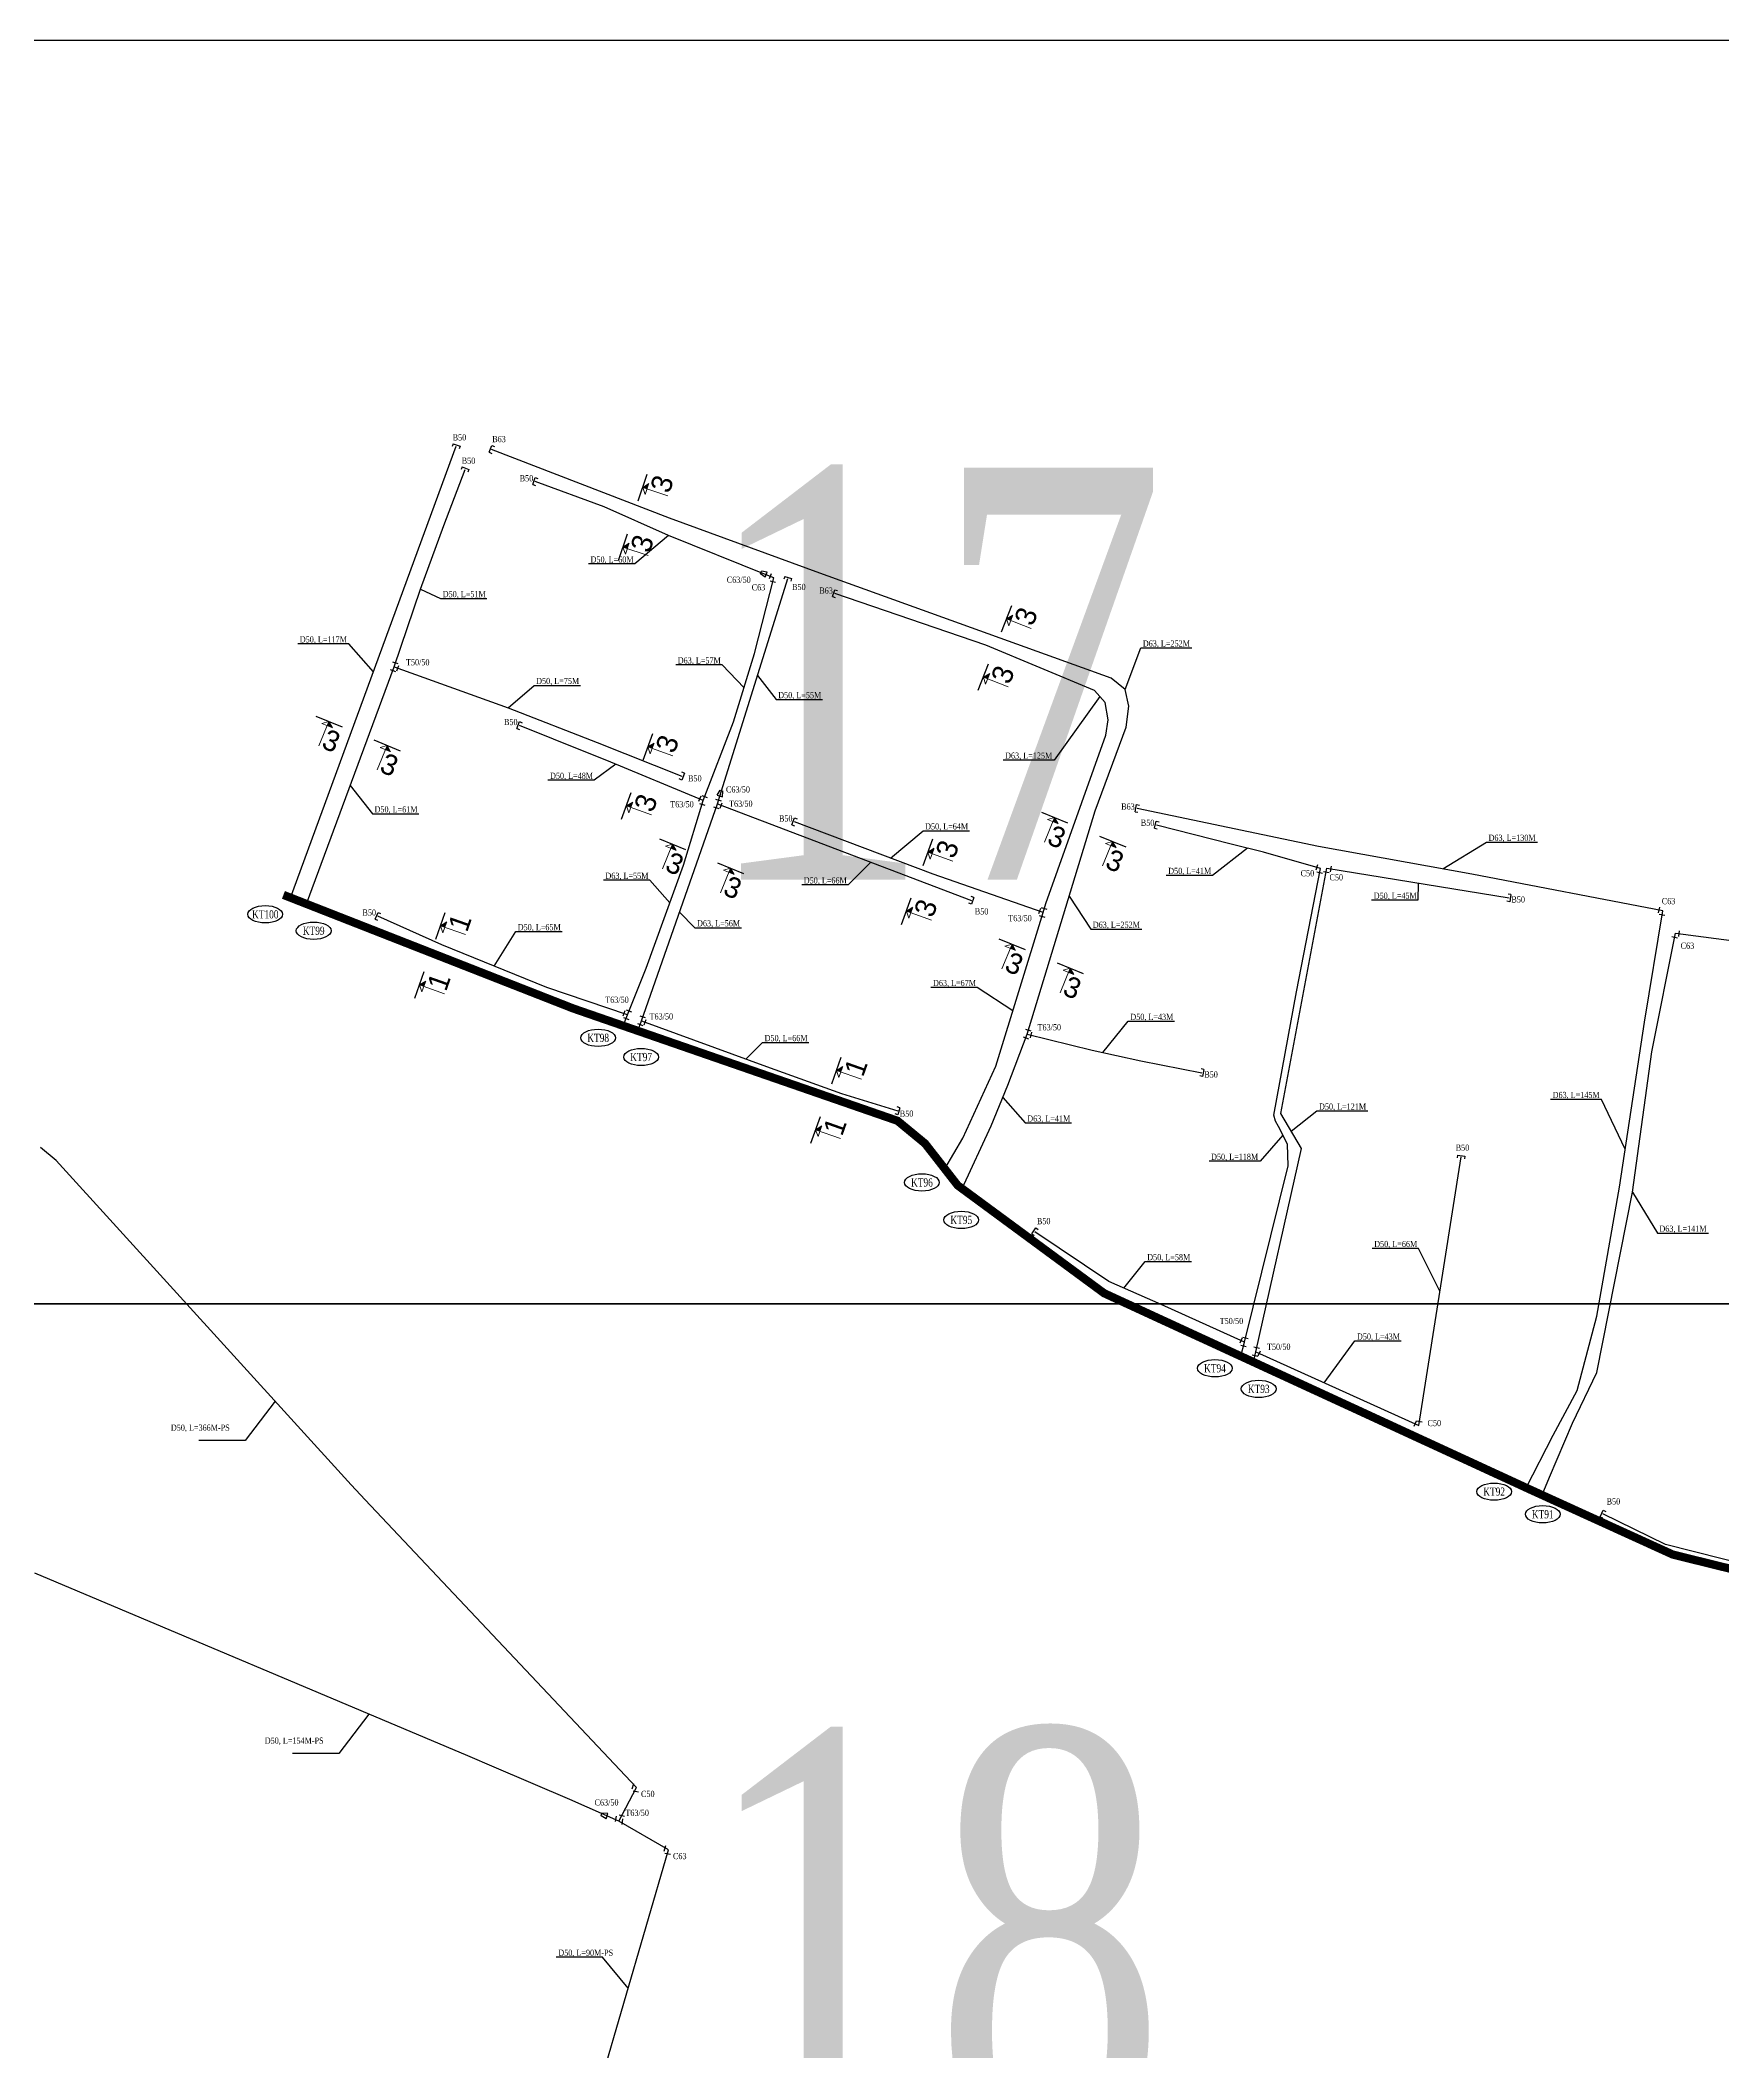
# Model space of a CAD drawing. Extents: x 549410 to 552487, y 2340860 to 2344743.
# Drawn here: x 549641.4 to 550049.8, y 2342212.1 to 2342700.2 of the extents above; entities that cross this region are included whole.
import ezdxf
from ezdxf.enums import TextEntityAlignment as Align

# ---------------------------------------------------------------- set-up
doc = ezdxf.new("R2010")
doc.units = 0
doc.header["$MEASUREMENT"] = 0
doc.linetypes.add('DASHED', pattern=[0.75, 0.5, -0.25])
for name, color, linetype in [('110', 5, 'DASHED'), ('50', 2, 'Continuous'), ('63', 1, 'Continuous'), ('ten dai khoi thuy', 210, 'Continuous'), ('Text D-L', 7, 'Continuous'), ('Text phu kien', 2, 'Continuous')]:
    doc.layers.add(name, color=color, linetype=linetype)
doc.layers.add('MC', color=7, linetype='Continuous', lineweight=13)
doc.styles.add('HH', font='VHHELS.TTF')
doc.styles.add('style1', font='VHTIME.TTF', dxfattribs={"width": 0.75})
doc.styles.add('Text', font='vntimeh.shx', dxfattribs={"width": 0.75, "bigfont": 'vn.shx'})
doc.styles.add('TextNode', font='vntimeh1.shx', dxfattribs={"width": 0.7, "bigfont": 'vn.shx'})

# ---------------------------------------------------------------- blocks, each defined once
blk = doc.blocks.new('pt')
at = {"color": 3, "linetype": 'Continuous'}
blk.add_line((0.96, -0.69), (0.96, 0.69), dxfattribs=at)
blk = doc.blocks.new('bit')
at = {"color": 3, "linetype": 'Continuous'}
for points in [[(-0.3, -0.88), (-0.3, 0.88)], [(-0.3, 0.88), (0.39, 0.88)], [(-0.3, -0.88), (0.39, -0.88)]]:
    blk.add_lwpolyline(points, dxfattribs=at)
blk = doc.blocks.new('con')
at = {"color": 3, "linetype": 'Continuous'}
for points in [[(0, 0.67), (0, -0.67)], [(0, 0.67), (1.39, 0.34)], [(1.39, 0.34), (1.39, -0.34)], [(0, -0.67), (1.39, -0.34)]]:
    blk.add_lwpolyline(points, dxfattribs=at)
blk = doc.blocks.new('Daudai')
at = {"layer": 'ten dai khoi thuy', "color": 3}
blk.add_circle((0, 0), 0.75, dxfattribs=at)
blk = doc.blocks.new('Mc3-3')
at = {"layer": 'MC'}
for points in [[(-6.69, -0.88), (-8.09, 0.22), (-8.09, -0.88)], [(8.55, -0.88), (7.15, 0.22), (7.15, -0.88)]]:
    blk.add_hatch(color=256, dxfattribs=at).paths.add_polyline_path(points)
at = {"layer": '63'}
for points in [[(-11.53, 0.22), (-4.66, 0.22)], [(3.72, 0.22), (10.59, 0.22)]]:
    blk.add_lwpolyline(points, dxfattribs=at)
at = {"layer": 'MC'}
for p, q in [((-8.09, 0.22), (-9.49, -0.89)), ((-8.09, 0.22), (-8.08, -6.22)), ((-8.09, 0.22), (-6.69, -0.88)), ((7.15, 0.22), (5.76, -0.89)), ((7.15, 0.22), (7.17, -6.22)), ((7.15, 0.22), (8.55, -0.88)), ((-9.49, -0.89), (-6.88, -0.88)), ((5.76, -0.89), (8.36, -0.88))]:
    blk.add_line(p, q, dxfattribs=at)
at = {"style": 'HH'}
for p in [(-7.62, -6.41), (7.62, -6.41)]:
    blk.add_text('3', height=5, rotation=0.112, dxfattribs=at).set_placement(p)
blk = doc.blocks.new('Mc1-1')
at = {"layer": 'MC'}
for points in [[(-7.04, -0.89), (-8.44, 0.21), (-8.43, -0.89)], [(8.21, -0.89), (6.81, 0.21), (6.81, -0.89)]]:
    blk.add_hatch(color=256, dxfattribs=at).paths.add_polyline_path(points)
at = {"layer": '63'}
for points in [[(-11.87, 0.21), (-5, 0.21)], [(3.37, 0.21), (10.24, 0.21)]]:
    blk.add_lwpolyline(points, dxfattribs=at)
at = {"layer": 'MC'}
for p, q in [((-8.44, 0.21), (-9.83, -0.9)), ((-8.44, 0.21), (-8.42, -6.23)), ((-8.44, 0.21), (-7.04, -0.89)), ((6.81, 0.21), (5.41, -0.9)), ((6.81, 0.21), (6.82, -6.23)), ((6.81, 0.21), (8.21, -0.89)), ((-9.83, -0.9), (-7.23, -0.89)), ((5.41, -0.9), (8.01, -0.89))]:
    blk.add_line(p, q, dxfattribs=at)
at = {"style": 'HH'}
for p in [(-7.97, -6.42), (7.27, -6.42)]:
    blk.add_text('1', height=5, rotation=0.112, dxfattribs=at).set_placement(p)

msp = doc.modelspace()

# ---------------------------------------------------------------- linework, layer by layer
at = {"layer": '110', "color": 4, "ltscale": 10, "const_width": 2}
msp.add_lwpolyline([(550494.67, 2342283.87), (550311.75, 2342299.67), (550159.74, 2342307.45), (550138.38, 2342310.44), (550088.53, 2342320.17), (550037.71, 2342332.71), (550003.58, 2342348.25), (549899.65, 2342396.13), (549864.1, 2342422.3), (549856.19, 2342432.45), (549849.48, 2342437.98), (549770.76, 2342465.24), (549700.42, 2342492.8)], dxfattribs=at)
at = {"layer": '50'}
for points in [[(549702.15, 2342492.12), (549742.37, 2342601.71)], [(549727.29, 2342548.16), (549733.72, 2342567.03), (549739.33, 2342582.46), (549744.54, 2342596.06)], [(549817.61, 2342570.49), (549793.89, 2342579.99), (549778.28, 2342586.94), (549761.53, 2342593.13)], [(549806.38, 2342516.77), (549822.86, 2342569.54)], [(549706.01, 2342490.61), (549727.29, 2342548.16)], [(549727.29, 2342548.16), (549754.94, 2342538.21), (549776.61, 2342529.74), (549797.17, 2342521.6)], [(549802.35, 2342515.73), (549778.95, 2342525.44), (549774.2, 2342527.3), (549757.69, 2342533.91)], [(549805.79, 2342514.86), (549867.45, 2342491.47)], [(549884.86, 2342488.55), (549858.17, 2342497.84), (549824.46, 2342510.55)], [(549952.14, 2342499.18), (549938.37, 2342503.16), (549930.47, 2342505.1), (549912.38, 2342509.74)], [(549933.72, 2342384.29), (549944.33, 2342427.06), (549944.15, 2342432.32), (549941.94, 2342436.63), (549941.24, 2342437.86), (549940.88, 2342439.31), (549946.32, 2342469.27), (549952.14, 2342499.18)], [(549936.46, 2342381.94), (549947.59, 2342431.22), (549942.51, 2342439.72), (549953.75, 2342499.27)], [(549953.75, 2342499.27), (549997.94, 2342492.05)], [(549783.98, 2342463.7), (549764.38, 2342470.29), (549738.86, 2342480.69), (549723.3, 2342487.6)], [(549787.35, 2342462.27), (549817.68, 2342451.12), (549835.88, 2342444.62), (549849.54, 2342440.39)], [(549880.99, 2342459.01), (549896.72, 2342455.14), (549908.52, 2342452.53), (549923.4, 2342449.65)], [(549976.01, 2342364.04), (549986.29, 2342429.24)], [(549933.72, 2342384.29), (549913.49, 2342393.37), (549900.81, 2342398.95), (549882.82, 2342411.07)], [(549932.87, 2342380.83), (549933.72, 2342384.29)], [(549935.9, 2342379.44), (549936.46, 2342381.94)], [(549936.46, 2342381.94), (549976.01, 2342364.04)], [(550081.26, 2342324.73), (550063.43, 2342328.2), (550035.96, 2342335.17), (550020.68, 2342342.57)]]:
    msp.add_lwpolyline(points, dxfattribs=at)
at = {"layer": '63', "color": 6}
for points in [[(549880.99, 2342459.01), (549897.51, 2342513.19), (549904.96, 2342533.53), (549905.62, 2342538.6), (549904.74, 2342542.67), (549901.32, 2342545.43), (549830.65, 2342570.86), (549794.18, 2342584.18), (549750.95, 2342600.91)], [(549802.35, 2342515.73), (549809.67, 2342534.78), (549814.79, 2342551.34), (549819.47, 2342569.75)], [(549819.47, 2342569.75), (549817.61, 2342570.49)], [(549884.86, 2342488.55), (549885.53, 2342490.72), (549900.07, 2342531.59), (549900.6, 2342535.29), (549899.9, 2342539.47), (549897.35, 2342542.38), (549870.91, 2342553.38), (549834.28, 2342565.92)], [(549783.98, 2342463.7), (549788.51, 2342474.98), (549797.52, 2342500), (549802.35, 2342515.73)], [(549787.35, 2342462.27), (549805.79, 2342514.86)], [(549805.79, 2342514.86), (549806.38, 2342516.77)], [(550035.24, 2342488.97), (549988.9, 2342497.82), (549951.65, 2342504.57), (549907.65, 2342513.79)], [(549860.99, 2342426.29), (549865.31, 2342433.79), (549873.38, 2342451.23), (549884.86, 2342488.55)], [(550002.1, 2342348.93), (550008.62, 2342361.69), (550014.44, 2342372.54), (550019.22, 2342390.53), (550024.73, 2342421.85), (550030.86, 2342461.95), (550035.24, 2342488.97)], [(550006, 2342347.23), (550007.8, 2342351.49), (550013.34, 2342364.61), (550019.22, 2342376.89), (550027.89, 2342420.63), (550032.62, 2342454.68), (550038.31, 2342483.49)], [(550038.31, 2342483.49), (550055, 2342481.34), (550080.27, 2342474.89), (550113.93, 2342467.07), (550157.02, 2342455.2)], [(549782.91, 2342461.03), (549783.98, 2342463.7)], [(549786.48, 2342459.8), (549787.35, 2342462.27)], [(549865.15, 2342421.53), (549872.25, 2342436.79), (549876.24, 2342446.6), (549880.99, 2342459.01)]]:
    msp.add_lwpolyline(points, dxfattribs=at)
at = {"layer": '63'}
for points in [[(549793.89, 2342261.09), (549781.85, 2342268), (549786.13, 2342276.19), (549720.27, 2342346.03), (549716.84, 2342349.67), (549645.29, 2342428.32), (549641.42, 2342431.47)], [(549781.85, 2342268), (549769.96, 2342273.25), (549751.58, 2342281.14), (549745.15, 2342283.9), (549640.11, 2342328.22)], [(549766.78, 2342168.01), (549793.89, 2342261.09)]]:
    msp.add_lwpolyline(points, dxfattribs=at)
at = {"layer": 'DEFPOINTS'}
for points in [[(550095.68, 2342393.53), (549620.65, 2342393.53), (549620.65, 2342700.2), (550095.68, 2342700.2)], [(550095.68, 2342086.86), (549620.65, 2342086.86), (549620.65, 2342393.53), (550095.68, 2342393.53)]]:
    msp.add_lwpolyline(points, close=True, dxfattribs=at)
at = {"layer": 'ten dai khoi thuy', "color": 3, "linetype": 'ByBlock'}
for centre in [(549696.01, 2342488.09), (549707.77, 2342484.1), (549776.82, 2342458.11), (549787.25, 2342453.46), (549855.42, 2342423.01), (549864.97, 2342413.92), (549926.55, 2342377.92), (549937.17, 2342372.92), (549994.32, 2342347.98), (550006.12, 2342342.5)]:
    msp.add_ellipse(centre, major_axis=(-4.22, 0), ratio=0.497929, dxfattribs=at)
at = {"layer": 'Text D-L', "color": 9}
for points in [[(549793.89, 2342579.99), (549785.73, 2342573.11), (549774.48, 2342573.11)], [(549733.72, 2342567.03), (549738.59, 2342564.71), (549749.84, 2342564.71)], [(549722.26, 2342546.92), (549716.27, 2342553.72), (549703.9, 2342553.72)], [(549904.74, 2342542.67), (549908.54, 2342552.73), (549920.91, 2342552.73)], [(549812.23, 2342543.06), (549806.9, 2342548.62), (549795.65, 2342548.62)], [(549754.94, 2342538.21), (549761.27, 2342543.63), (549772.52, 2342543.63)], [(549815.51, 2342546.01), (549820.03, 2342540.2), (549831.28, 2342540.2)], [(549898.62, 2342540.92), (549887.48, 2342525.52), (549875.11, 2342525.52)], [(549781.09, 2342524.55), (549775.89, 2342520.62), (549764.64, 2342520.62)], [(549716.65, 2342519.38), (549722.04, 2342512.49), (549733.29, 2342512.49)], [(549847.82, 2342501.74), (549855.69, 2342508.35), (549866.94, 2342508.35)], [(549934.42, 2342504.13), (549925.96, 2342497.54), (549914.71, 2342497.54)], [(549981.86, 2342499.1), (549992.46, 2342505.58), (550004.84, 2342505.58)], [(549843, 2342500.75), (549837.48, 2342495.24), (549826.23, 2342495.24)], [(549794.24, 2342490.88), (549789.34, 2342496.35), (549778.09, 2342496.35)], [(549975.85, 2342495.66), (549975.84, 2342491.52), (549964.59, 2342491.52)], [(549796.57, 2342488.57), (549800.33, 2342484.84), (549811.58, 2342484.84)], [(549891.2, 2342492.49), (549896.4, 2342484.46), (549908.77, 2342484.46)], [(549751.62, 2342475.49), (549756.8, 2342483.88), (549768.05, 2342483.88)], [(549877.51, 2342464.65), (549868.86, 2342470.34), (549857.61, 2342470.34)], [(549899.3, 2342454.57), (549905.51, 2342462.12), (549916.76, 2342462.12)], [(549812.64, 2342452.97), (549816.72, 2342456.97), (549827.97, 2342456.97)], [(549875.02, 2342443.6), (549880.49, 2342437.45), (549891.74, 2342437.45)], [(549945.05, 2342435.47), (549951.31, 2342440.36), (549963.69, 2342440.36)], [(550026.14, 2342431.06), (550020.39, 2342443.17), (550008.02, 2342443.17)], [(549943.04, 2342434.47), (549937.49, 2342428.16), (549925.11, 2342428.16)], [(550027.89, 2342420.63), (550033.95, 2342410.71), (550046.32, 2342410.71)], [(549981.15, 2342396.64), (549975.96, 2342407), (549964.71, 2342407)], [(549904.42, 2342397.36), (549909.61, 2342403.81), (549920.86, 2342403.81)], [(549953.1, 2342374.41), (549960.52, 2342384.55), (549971.77, 2342384.55)], [(549698.38, 2342369.96), (549691.11, 2342360.42), (549679.86, 2342360.42)], [(549721.17, 2342294.02), (549713.91, 2342284.48), (549702.66, 2342284.48)], [(549784.09, 2342227.46), (549777.9, 2342235.01), (549766.65, 2342235.01)]]:
    msp.add_lwpolyline(points, dxfattribs=at)

# ---------------------------------------------------------------- block references
at = {"layer": '50'}
for name, p, rotation in [('bit', (549742.37, 2342601.71), 249.843036306475), ('bit', (549750.95, 2342600.91), 338.846326845041), ('bit', (549744.54, 2342596.06), 249.0503148494082), ('bit', (549761.53, 2342593.13), 339.7221145106057), ('con', (549817.61, 2342570.49), 158.1861875518244), ('pt', (549819.47, 2342569.75), 158.1861875518244), ('pt', (549819.47, 2342569.75), 255.749168974786), ('bit', (549822.86, 2342569.54), 252.6592740161885), ('bit', (549834.28, 2342565.92), 341.1091556755887), ('pt', (549727.29, 2342548.16), 249.7099806245092), ('pt', (549727.29, 2342548.16), 71.18499990461574), ('pt', (549727.29, 2342548.16), 340.2034441953242), ('bit', (549757.69, 2342533.91), 338.1596802906524), ('bit', (549797.17, 2342521.6), 158.4111692828185), ('con', (549806.38, 2342516.77), 72.65942603826367), ('pt', (549802.35, 2342515.73), 157.4567869589863), ('pt', (549802.35, 2342515.73), 252.9335224585255), ('pt', (549802.35, 2342515.73), 68.98294865018164), ('pt', (549805.79, 2342514.86), 250.6761112873239), ('pt', (549805.79, 2342514.86), 72.65942603826367), ('pt', (549805.79, 2342514.86), 339.2302584133013), ('bit', (549907.65, 2342513.79), 348.1696308710731), ('bit', (549824.46, 2342510.55), 339.3344114790381), ('bit', (549912.38, 2342509.74), 345.5911501516305), ('pt', (549952.14, 2342499.18), 163.8788576586887), ('pt', (549952.14, 2342499.18), 258.9740627024934), ('pt', (549953.75, 2342499.27), 259.3067236421222), ('pt', (549953.75, 2342499.27), 350.7189380402536), ('bit', (549723.3, 2342487.6), 336.0358512149457), ('bit', (549867.45, 2342491.47), 159.2304104496576), ('pt', (549884.86, 2342488.55), 160.8208250258939), ('pt', (549884.86, 2342488.55), 72.90042726662622), ('bit', (549997.94, 2342492.05), 170.7190900808332), ('pt', (550035.24, 2342488.97), 169.1845241841392), ('pt', (549884.86, 2342488.55), 252.9002752144454), ('pt', (550035.24, 2342488.97), 260.7956687655349), ('pt', (550038.31, 2342483.49), 352.6782557805286), ('pt', (550038.31, 2342483.49), 258.8112644861444), ('pt', (549783.98, 2342463.7), 161.4229271889061), ('pt', (549783.98, 2342463.7), 68.13570820374575), ('pt', (549783.98, 2342463.7), 248.1355561496841), ('pt', (549787.35, 2342462.27), 250.6761112873239), ('pt', (549787.35, 2342462.27), 70.67626334427518), ('pt', (549787.35, 2342462.27), 339.8058390061316), ('pt', (549880.99, 2342459.01), 73.0489065013921), ('pt', (549880.99, 2342459.01), 346.192876828353), ('pt', (549880.99, 2342459.01), 249.0371067850669), ('bit', (549923.4, 2342449.65), 169.0554540620176), ('bit', (549849.54, 2342440.39), 162.7969271758953), ('bit', (549986.29, 2342429.24), 261.0406816921057), ('bit', (549882.82, 2342411.07), 326.0398653138886), ('pt', (549933.72, 2342384.29), 155.8255821759746), ('pt', (549933.72, 2342384.29), 256.0719419315914), ('pt', (549933.72, 2342384.29), 76.07209398311568), ('pt', (549936.46, 2342381.94), 257.2756545496101), ('pt', (549936.46, 2342381.94), 77.27580658578445), ('pt', (549936.46, 2342381.94), 335.6488798949084), ('pt', (549976.01, 2342364.04), 155.6490319150228), ('pt', (549976.01, 2342364.04), 81.040833729363), ('bit', (550020.68, 2342342.57), 334.1572439448194), ('pt', (549786.13, 2342276.19), 164.5276846877565), ('pt', (549786.13, 2342276.19), 260.3228045353976), ('con', (549778.98, 2342269.27), 164.5276846877565), ('pt', (549782.02, 2342268.41), 168.9867854694242), ('pt', (549782.8, 2342270.35), 257.0392013020921), ('pt', (549781.8, 2342268.03), 352.1862909826583), ('pt', (549793.89, 2342261.09), 164.5276846877565), ('pt', (549793.89, 2342261.09), 260.3228045353976)]:
    msp.add_blockref(name, p, dxfattribs=dict(at, rotation=rotation))
at = {"layer": '63'}
for name, p, rotation in [('Mc3-3', (549785.6, 2342584.8), 71.6135317815976), ('Mc3-3', (549873.53, 2342553.08), 68.2801680544616), ('Mc3-3', (549718.88, 2342531.61), 337.5983833101872), ('Mc3-3', (549786.67, 2342521.91), 69.98220245698009), ('Mc3-3', (549895.01, 2342508.3), 337.5983833101872), ('Mc3-3', (549802.26, 2342501.81), 337.5983833101872), ('Mc3-3', (549854.64, 2342496.38), 69.98220245698009), ('Mc1-1', (549736.49, 2342478.82), 70.49402820986609), ('Mc3-3', (549884.69, 2342477.54), 337.5983833101872), ('Mc1-1', (549832.63, 2342443.7), 70.49402820986609)]:
    msp.add_blockref(name, p, dxfattribs=dict(at, rotation=rotation))
at = {"layer": 'ten dai khoi thuy'}
for p in [(549702.15, 2342492.12), (549706.01, 2342490.61), (549782.91, 2342461.03), (549786.48, 2342459.8), (549860.99, 2342426.29), (549865.15, 2342421.53), (549932.87, 2342380.83), (549935.9, 2342379.44), (550002.1, 2342348.93), (550006, 2342347.23)]:
    msp.add_blockref('Daudai', p, dxfattribs=at)

# ---------------------------------------------------------------- texts
at = {"layer": 'DEFPOINTS', "style": 'style1', "width": 0.75}
for s, p in [('17', (549858.16, 2342546.87)), ('18', (549858.16, 2342240.2))]:
    msp.add_text(s, height=100, dxfattribs=at).set_placement(p, align=Align.MIDDLE)
at = {"layer": 'ten dai khoi thuy', "color": 2, "style": 'TextNode', "width": 0.75}
for s, p in [('kt100', (549696.01, 2342488.09)), ('kt99', (549707.77, 2342484.1)), ('kt98', (549776.82, 2342458.11)), ('kt97', (549787.25, 2342453.46)), ('kt96', (549855.42, 2342423.01)), ('kt95', (549864.97, 2342413.92)), ('kt94', (549926.55, 2342377.92)), ('kt93', (549937.17, 2342372.92)), ('kt92', (549994.32, 2342347.98)), ('kt91', (550006.12, 2342342.5))]:
    msp.add_text(s, height=2, dxfattribs=at).set_placement(p, align=Align.MIDDLE)
at = {"layer": 'Text D-L', "color": 4, "style": 'Text', "width": 0.75}
for s, p in [('D50, L=60m', (549774.98, 2342572.99)), ('D50, L=51m', (549739.09, 2342564.59)), ('D50, L=117m', (549704.4, 2342553.6)), ('D63, L=252m', (549909.04, 2342552.61)), ('D63, L=57m', (549796.15, 2342548.5)), ('D50, L=75m', (549761.77, 2342543.51)), ('D50, L=55m', (549820.53, 2342540.08)), ('D63, L=125m', (549875.61, 2342525.4)), ('D50, L=48m', (549765.14, 2342520.5)), ('D50, L=61m', (549722.54, 2342512.37)), ('D50, L=64m', (549856.19, 2342508.23)), ('D63, L=130m', (549992.96, 2342505.46)), ('D50, L=41m', (549915.21, 2342497.42)), ('D63, L=55m', (549778.59, 2342496.23)), ('D50, L=66m', (549826.73, 2342495.12)), ('D50, L=45m', (549965.09, 2342491.4)), ('D50, L=65m', (549757.3, 2342483.76)), ('D63, L=56m', (549800.83, 2342484.72)), ('D63, L=252m', (549896.9, 2342484.34)), ('D63, L=67m', (549858.11, 2342470.22)), ('D50, L=43m', (549906.01, 2342462)), ('D50, L=66m', (549817.22, 2342456.85)), ('D63, L=145m', (550008.52, 2342443.05)), ('D50, L=121m', (549951.81, 2342440.24)), ('D63, L=41m', (549880.99, 2342437.33)), ('D50, L=118m', (549925.61, 2342428.04)), ('D63, L=141m', (550034.45, 2342410.59)), ('D50, L=58m', (549910.11, 2342403.69)), ('D50, L=66m', (549965.21, 2342406.88)), ('D50, L=43m', (549961.02, 2342384.43))]:
    msp.add_text(s, height=1.5, dxfattribs=at).set_placement(p, align=Align.BOTTOM_LEFT)
at = {"layer": 'Text D-L', "color": 1, "style": 'Text', "width": 0.75}
for s, p in [('D50, L=366m-ps', (549673.1, 2342362.32)), ('D50, L=154m-ps', (549695.89, 2342286.37)), ('D50, L=90m-ps', (549767.15, 2342234.89))]:
    msp.add_text(s, height=1.5, dxfattribs=at).set_placement(p, align=Align.BOTTOM_LEFT)
at = {"layer": 'Text phu kien', "color": 4, "style": 'Text', "width": 0.75}
for s, p in [('B50', (549743.15, 2342603.82)), ('B63', (549752.76, 2342603.41)), ('B50', (549745.35, 2342598.16)), ('B50', (549759.42, 2342593.91)), ('C63/50', (549810.95, 2342569.28)), ('C63', (549815.74, 2342567.45)), ('B50', (549825.54, 2342567.53)), ('B63', (549832.15, 2342566.65)), ('T50/50', (549733.03, 2342549.27)), ('B50', (549755.61, 2342534.75)), ('B50', (549800.29, 2342521.09)), ('C63/50', (549810.76, 2342518.39)), ('T63/50', (549797.17, 2342514.8)), ('T63/50', (549811.45, 2342514.93)), ('B63', (549905.44, 2342514.25)), ('B50', (549822.36, 2342511.34)), ('B50', (549910.2, 2342510.3)), ('C50', (549949, 2342498.06)), ('C50', (549956, 2342497.07)), ('B50', (549721.25, 2342488.52)), ('B50', (549869.9, 2342488.8)), ('B50', (550000.16, 2342491.69)), ('C63', (550036.66, 2342491.29)), ('T63/50', (549879.23, 2342487.16)), ('C63', (550041.24, 2342480.47)), ('T63/50', (549781.39, 2342467.36)), ('T63/50', (549792.16, 2342463.32)), ('T63/50', (549886.33, 2342460.68)), ('B50', (549925.61, 2342449.22)), ('B50', (549851.69, 2342439.72)), ('B50', (549986.64, 2342431.47)), ('B50', (549884.98, 2342413.63)), ('T50/50', (549930.56, 2342389.4)), ('T50/50', (549942.04, 2342383.14)), ('C50', (549979.8, 2342364.63)), ('B50', (550023.28, 2342345.61)), ('C50', (549788.87, 2342274.64)), ('C63/50', (549778.86, 2342272.57)), ('T63/50', (549786.29, 2342270.04)), ('C63', (549796.63, 2342259.55))]:
    msp.add_text(s, height=1.5, dxfattribs=at).set_placement(p, align=Align.MIDDLE_CENTER)

doc.saveas('drawing.dxf')
